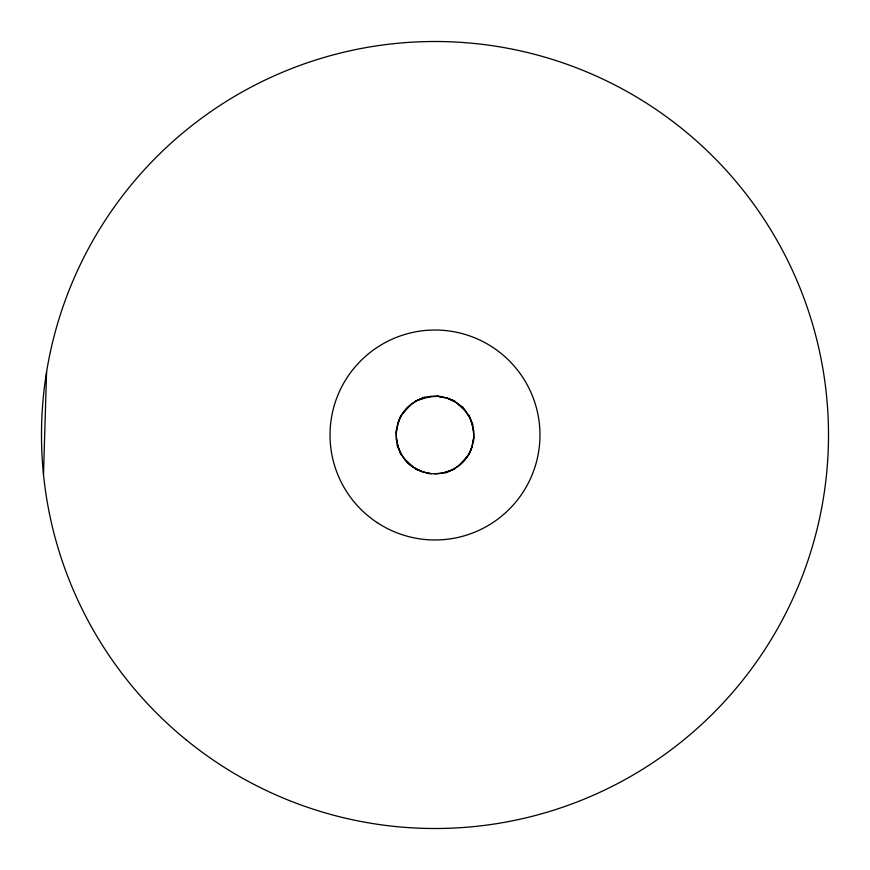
<?xml version="1.0" encoding="UTF-8"?>
<svg xmlns="http://www.w3.org/2000/svg" width="870" height="870" viewBox="0 0 870 870"><rect width="100%" height="100%" fill="white"/><g stroke="black" fill="none" stroke-linecap="round" stroke-linejoin="round"><path stroke-width="1.3" d="M43.5 474.661L46.578 371.979M400.907 454.684C397.731 445.951 395.143 436.816 396.742 427.431M473.258 442.569C474.857 433.184 472.269 424.049 469.093 415.316M396.274 432.651L398.199 422.711L400.907 415.316M469.093 454.684L471.801 447.289L473.726 437.349A38.802 38.802 0 0 0 417.665 400.287L415.316 400.907L415.784 401.559M398.199 422.711C402.06 409.857 412.641 401.527 424.81 396.981M445.19 473.019C457.359 468.473 467.94 460.143 471.801 447.289M415.773 468.419L415.316 469.093L422.711 471.801L431.205 473.748M402.636 413.609L411.292 404.278M467.364 456.391L458.707 465.722M431.118 396.307L417.665 400.287A38.802 38.802 0 0 0 413.609 467.364L422.711 471.801M454.684 469.093L442.754 473.019L435 473.769M427.246 396.981L437.349 396.274L442.569 396.742M427.344 473.356L429.889 473.693M437.349 396.274L447.289 398.199L454.684 400.907M447.289 398.199L456.391 402.636L465.722 411.292M458.675 404.615L462.829 407.171L469.713 417.665L473.019 424.81M473.726 437.349A38.802 38.802 0 0 1 413.609 467.364C405.061 462.862 400.95 453.531 396.981 445.19M413.609 467.364L404.278 458.707M473.019 427.246L473.693 431.118M396.307 438.882L396.981 442.754M377.112 522.565A104.965 104.965 0 0 0 539.781 441.351A104.965 104.965 0 0 0 388.107 341.083A104.965 104.965 0 0 0 377.112 522.565M186.213 739.881A393.501 393.501 0 0 0 823.422 498.021A393.501 393.501 0 0 0 295.365 67.11A393.501 393.501 0 0 0 186.213 739.881"/></g></svg>
